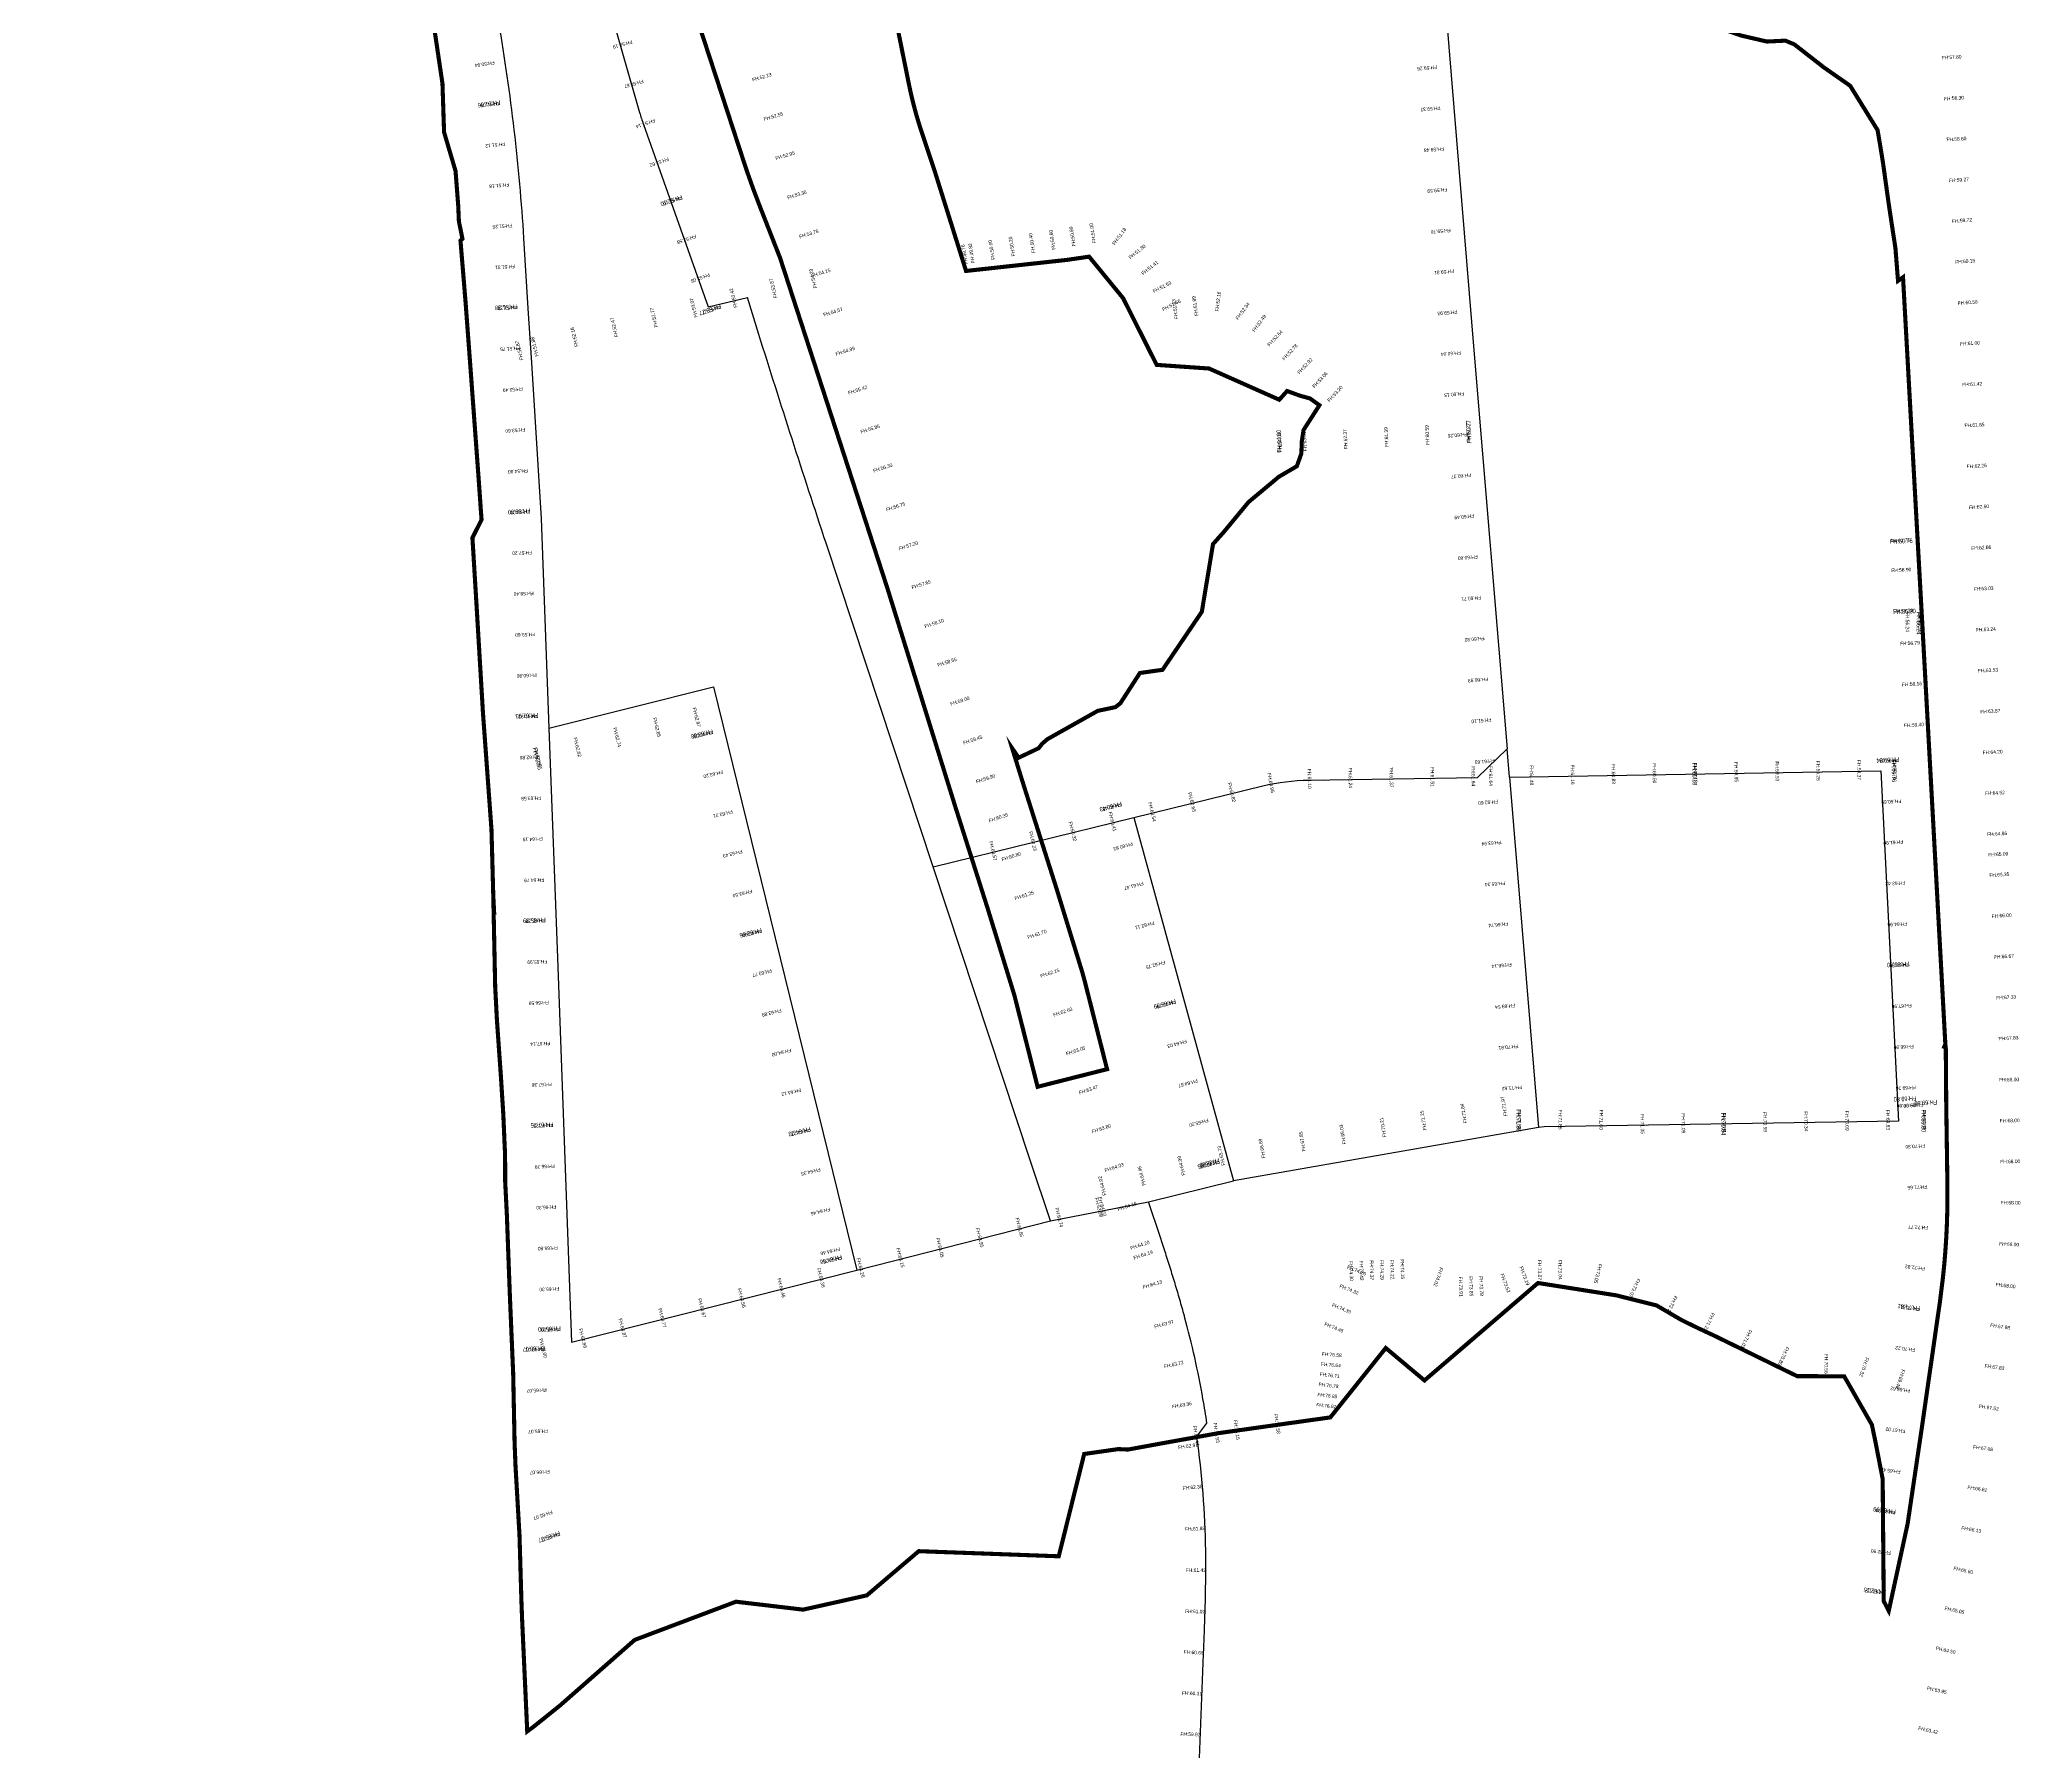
# Model space of a CAD drawing. Header units: millimetres. Extents: x 227572 to 269266, y 328772 to 433188.
# Drawn here: x 237642 to 238610, y 431159 to 431996 of the extents above; entities that cross this region are included whole.
import ezdxf
from ezdxf.enums import TextEntityAlignment as Align

# ---------------------------------------------------------------- set-up
doc = ezdxf.new("R2010")
doc.units = ezdxf.units.MM
doc.linetypes.add('PHANTOM2', pattern=[1.25, 0.625, -0.125, 0.125, -0.125, 0.125, -0.125])
for name, color, linetype in [('+++New_지구계(1안)', 1, 'Continuous'), ('L_diameter', 3, 'Continuous'), ('L_FH', 5, 'Continuous'), ('L_Junction', 1, 'Continuous'), ('L_pipeline', 4, 'Continuous'), ('L_Pipes', 2, 'Continuous'), ('도로체인계획고', 6, 'Continuous')]:
    doc.layers.add(name, color=color, linetype=linetype)
doc.styles.get("Standard").update_dxf_attribs({"font": 'arial.ttf'})

msp = doc.modelspace()

# ---------------------------------------------------------------- linework, layer by layer
at = {"layer": '+++New_지구계(1안)', "color": 1, "linetype": 'PHANTOM2', "ltscale": 40, "const_width": 2, "flags": 128}
for points in [[(237830.7, 432053.68), (237828.11, 432063.92), (237824.36, 432073.08), (237821.98, 432078.87), (237817.45, 432089.93), (237817.17, 432090.6), (237814.61, 432099.3), (237805.51, 432117.13), (237796.76, 432135.51), (237786.42, 432154.21), (237762.48, 432191.02), (237736.63, 432225.02), (237728.99, 432233.96), (237703.07, 432261.19), (237676.92, 432279.39), (237647.28, 432291.84), (237643.48, 432293.74), (237650.81, 432327.51), (237651.86, 432330.53), (237658.08, 432348.52), (237658.99, 432351.14), (237682.11, 432343.01), (237685.56, 432341.65), (237713.84, 432329.67), (237716.66, 432328.47), (237738.66, 432319.13), (237781.52, 432300.92), (237792.14, 432296.65), (237823.76, 432283.94), (237825.72, 432283.15), (237859.85, 432272.9), (237877.43, 432267.61), (237896.83, 432263.64), (237900.33, 432262.92), (237905.42, 432261.88), (237918.68, 432259.17), (237921.81, 432258.53), (237939.94, 432254.81), (237950.22, 432252.71), (237953.36, 432252.07), (237954.57, 432251.82), (237962.18, 432256.14), (237962.18, 432256.14), (237966.49, 432258.59), (237976.62, 432264.34), (237976.62, 432264.34), (237985.62, 432269.45), (237992.05, 432268.14), (237995.3, 432267.47), (238002.47, 432266), (238005.52, 432265.38), (238020.28, 432262.36), (238020.29, 432262.36), (238021.37, 432262.13), (238022.92, 432267.04), (238024.22, 432271.15), (238031.49, 432292.31), (238031.61, 432292.68), (238034.14, 432300.56), (238035.81, 432306.72), (238037.12, 432311.55), (238040.58, 432325.97), (238043.38, 432337.64), (238043.82, 432339.48), (238049, 432366.13), (238055.05, 432397.26), (238058.39, 432414.43), (238058.95, 432417.31), (238061.72, 432431.58), (238061.72, 432431.57), (238063.75, 432442.03), (238070.55, 432477.45), (238077.33, 432512.78), (238081.88, 432536.49), (238092.02, 432589.32), (238097.33, 432588.57), (238115.98, 432585.43), (238144.81, 432581.2), (238167.15, 432576.67), (238185.56, 432572.95), (238187.83, 432572.49), (238204.27, 432569.16), (238225.42, 432564.88), (238237.14, 432572.34), (238237.85, 432575.28), (238243.26, 432593.47), (238243.69, 432595.36), (238252.43, 432634.32), (238257.79, 432658.18), (238262.22, 432673.18), (238262.83, 432675.25), (238264.43, 432695.42), (238265.56, 432704.66), (238268.57, 432718.93), (238267.94, 432727.81), (238267.89, 432731.15), (238267.79, 432737.09), (238270.07, 432757), (238273.88, 432783.91), (238274.35, 432787.98), (238275.01, 432793.63), (238275.98, 432798.47), (238281.48, 432817.39), (238281.48, 432817.39), (238281.48, 432817.39), (238286.39, 432833.31), (238287.86, 432838.56), (238299.06, 432878.58), (238302.68, 432892.17), (238302.8, 432898.73), (238297.02, 432906.07), (238283.43, 432925.89), (238275.05, 432941.21), (238272.54, 432950.29), (238271.11, 432956.83), (238259.4, 432975.01), (238255.43, 432984.54), (238256.73, 432990.3), (238253.37, 432995.06), (238250.41, 432991.06), (238245.16, 432988.03), (238241.74, 432985.07), (238235.39, 432981.8), (238236.62, 432978.87), (238233.02, 432976.17), (238226.75, 432970.39), (238220.85, 432964.7), (238217.51, 432959.47), (238211.8, 432954.35), (238196.13, 432935.54), (238187.99, 432924.06), (238185.6, 432920.69), (238179.62, 432916.05), (238175.29, 432912.29), (238171.27, 432907.88), (238158.34, 432901.83), (238151.59, 432896.6), (238151.44, 432896.46), (238157.82, 432935.33), (238159.39, 432944.88), (238162.5, 432963.88), (238163.32, 432968.87), (238163.32, 432968.87), (238180.35, 433072.61), (238180.49, 433073.65), (238181.41, 433072.82), (238191.77, 433070.68), (238203.41, 433068.28), (238208.68, 433067.19), (238232.6, 433063.28), (238241.85, 433061.77), (238258.11, 433059.24), (238263.1, 433058.46), (238264.34, 433058.79), (238268.12, 433059.8), (238275.13, 433061.68), (238288.01, 433054.93), (238290.11, 433053.29), (238299.47, 433045.98), (238329.65, 433008.67), (238343.87, 432986.43), (238355.52, 432971.2), (238371.4, 432940.88), (238387.79, 432897.43), (238391.54, 432887.51), (238391.54, 432887.51), (238392.91, 432883.87), (238394.87, 432878.66), (238398.45, 432869.85), (238398.99, 432869.08), (238420.71, 432837.94), (238444.42, 432821.37), (238463.28, 432813.68), (238480.85, 432807.02), (238483.78, 432806.21), (238483.83, 432805.77), (238484.79, 432805.37), (238490.12, 432803.9), (238493.87, 432802.88), (238500.24, 432705.44), (238505.97, 432617.55), (238506.06, 432616.22), (238506.51, 432609.33), (238506.65, 432607.2), (238506.65, 432607.2), (238507.04, 432601.22), (238508.3, 432581.89), (238509.43, 432564.6), (238509.43, 432564.6), (238509.64, 432561.47), (238510.94, 432541.49), (238510.94, 432541.49), (238511.05, 432539.85), (238511.36, 432534.98), (238508.41, 432534.81), (238507.16, 432519.88), (238507.62, 432508.72), (238508.29, 432497.82), (238509.72, 432483.69), (238510.08, 432480.16), (238508.39, 432461.8), (238510.13, 432433.57), (238510.94, 432418.65), (238512.88, 432403.63), (238512.23, 432398.76), (238510.34, 432383.75), (238506.68, 432381.06), (238507.63, 432378.03), (238508.33, 432375.14), (238506.5, 432367.78), (238506.04, 432365.92), (238499.41, 432347.98), (238495.32, 432341.35), (238493.45, 432338.23), (238480.29, 432316.3), (238478.6, 432313.48), (238475.63, 432310.14), (238475.62, 432310.13), (238461.65, 432294.83), (238445.39, 432281.14), (238444.81, 432280.66), (238429.28, 432267.07), (238427.99, 432259.33), (238427.87, 432251.83), (238427.42, 432222.21), (238433.69, 432215.73), (238442.37, 432206.38), (238428.46, 432184.76), (238433.08, 432155.2), (238437.81, 432141.77), (238435.67, 432121.18), (238442.54, 432102.86), (238444.27, 432100.54), (238446.22, 432094.86), (238439.58, 432078.63), (238431.73, 432056.12), (238432.34, 432046.85), (238436.51, 432040.26), (238453.51, 432036.51), (238454.99, 432033.83), (238431.12, 432027.01), (238432.19, 432018.15), (238434.13, 432015.73), (238438.19, 432014.75), (238447.29, 432010.42), (238458.54, 432002.3), (238464.84, 432000.5), (238473.43, 431997.49), (238486.01, 431994.56), (238495.07, 431994.99), (238499.43, 431993.18), (238513.9, 431981.89), (238526.7, 431972.96), (238540.09, 431951.32), (238541.43, 431943.48), (238542.77, 431935.16), (238545.56, 431915.11), (238547.24, 431903.97), (238548.82, 431893.64), (238550.09, 431877.64), (238552.53, 431879.39), (238552.72, 431875.95), (238554.32, 431847.17), (238555.66, 431822.94), (238561.51, 431717.83), (238562.69, 431696.59), (238565.51, 431645.08), (238567.17, 431614.87), (238568.52, 431590.24), (238569.04, 431580.76), (238570.43, 431555.29), (238570.88, 431547.17), (238571.03, 431544.43), (238572.07, 431525.4), (238572.19, 431523.2), (238573.2, 431504.71), (238572.69, 431503.52), (238573.41, 431503.37), (238573.63, 431475.86), (238574.03, 431448.27), (238574.2, 431436.43), (238574.22, 431431.74), (238574.23, 431429.89), (238574.15, 431423.34), (238573.96, 431416.8), (238573.65, 431410.26), (238573.22, 431403.73), (238572.68, 431397.21), (238572.03, 431390.7), (238570.57, 431379.01), (238566.35, 431349.62), (238561.62, 431316.69), (238561.62, 431316.69), (238554.78, 431270.44), (238545.56, 431227.89), (238543.11, 431232.63), (238543.05, 431239.34), (238543.04, 431240), (238543, 431244.93), (238542.88, 431258.4), (238542.8, 431267.05), (238542.6, 431292.24), (238539.12, 431310.14), (238537.32, 431318.8), (238535.43, 431322.1), (238523.78, 431342.48), (238522.56, 431342.48), (238516.21, 431342.5), (238500.81, 431342.54), (238462.83, 431361.09), (238460.38, 431362.29), (238457.1, 431363.82), (238457.1, 431363.82), (238452.02, 431366.2), (238444.39, 431369.92), (238436.8, 431374.36), (238432.13, 431377.09), (238412.58, 431382), (238374.25, 431388.05), (238368.15, 431382.82), (238368.15, 431382.82), (238318.78, 431340.45), (238299.87, 431356.29), (238292.84, 431347.49), (238272.8, 431322.4), (238218.31, 431314.72), (238218.3, 431314.72), (238218.3, 431314.72), (238204.9, 431312.31), (238190.64, 431309.74), (238180.21, 431307.83), (238176.13, 431307.09), (238173.91, 431306.68), (238169.31, 431306.91), (238154.92, 431304.86), (238152.56, 431304.52), (238140.13, 431254.54), (238093.37, 431256.25), (238084.73, 431256.56), (238071.76, 431257.04), (238046.39, 431235.45), (238033.03, 431232.45), (238030.82, 431231.96), (238029.86, 431231.74), (238015.26, 431228.47), (237982.47, 431232.35), (237933.02, 431213.7), (237905.36, 431189.41), (237901.96, 431186.42), (237896.6, 431181.71), (237884.05, 431171.62), (237881.78, 431169.92), (237880.51, 431168.96), (237880.25, 431174.85), (237880.25, 431174.85), (237877.99, 431224.26), (237877.73, 431231.36), (237877.67, 431232.93), (237876.74, 431264.77), (237874.78, 431298.82), (237874.64, 431302.44), (237874.34, 431310.02), (237873.65, 431343.87), (237873.11, 431356.49), (237873.11, 431356.49), (237872, 431382.85), (237871.66, 431391.88), (237871.06, 431408.08), (237870.81, 431414.82), (237870.59, 431420.79), (237869.75, 431437.55), (237869.75, 431437.55), (237869.7, 431451.02), (237869.5, 431454.84), (237869.34, 431458.66), (237868.95, 431467.66), (237868.86, 431469.87), (237868.67, 431472.92), (237867.7, 431488.3), (237866.33, 431507.75), (237865.7, 431516.7), (237865.1, 431528.3), (237864.86, 431532.85), (237864.03, 431572.68), (237864.18, 431572.38), (237863.93, 431577.3), (237863.05, 431609.63), (237858.9, 431666.47), (237855.6, 431721.74), (237853.75, 431752.12), (237855.03, 431754.66), (237858.21, 431760.96), (237857.63, 431768.63), (237857.66, 431768.66), (237856.68, 431782.33), (237853.37, 431827.27), (237853.37, 431827.27), (237853.22, 431829.34), (237851.66, 431850.27), (237851.26, 431855.65), (237850.35, 431867.83), (237847.91, 431897.35), (237848.85, 431898.21), (237847.64, 431904.25), (237847.14, 431906.72), (237846.81, 431914.29), (237845.5, 431931.31), (237839.9, 431950.26), (237839.11, 431974.09), (237834.94, 432002.14), (237831.07, 432027.5), (237830.96, 432035.07), (237830.96, 432035.07), (237830.7, 432053.68)], [(238220.71, 431754.89), (238232.86, 431769.58), (238247.59, 431781.89), (238256.43, 431787.08), (238258.65, 431793.28), (238258.85, 431799.1), (238259.71, 431804.78), (238267.47, 431816.89), (238262.81, 431820.22), (238257.93, 431821.55), (238251.68, 431823.83), (238247.86, 431819.57), (238213.53, 431834.82), (238187.97, 431836.6), (238171.57, 431869.19), (238159.99, 431883.34), (238154.97, 431889.47), (238144.18, 431887.89), (238125.1, 431885.8), (238104.31, 431883.52), (238094.85, 431882.48), (238091.96, 431891.7), (238087.17, 431906.97), (238079.6, 431931.09), (238073.25, 431950.14), (238073.05, 431950.75), (238072.79, 431951.52), (238072.49, 431952.47), (238072.18, 431953.42), (238071.89, 431954.38), (238071.59, 431955.34), (238071.31, 431956.29), (238071.02, 431957.25), (238070.74, 431958.21), (238070.47, 431959.17), (238070.2, 431960.14), (238069.94, 431961.1), (238069.68, 431962.07), (238069.43, 431963.04), (238069.18, 431964), (238068.93, 431964.97), (238068.69, 431965.94), (238068.46, 431966.92), (238068.23, 431967.89), (238068, 431968.86), (238067.78, 431969.84), (238067.57, 431970.82), (238067.35, 431971.79), (238067.15, 431972.77), (238066.95, 431973.75), (238062.93, 431993.64), (238056.18, 432026.98), (238055.96, 432028.07), (238055.77, 432029.05), (238055.58, 432030.03), (238055.4, 432031.02), (238055.23, 432032), (238055.06, 432032.99), (238054.89, 432033.97), (238054.73, 432034.96), (238054.58, 432035.95), (238054.42, 432036.94), (238054.28, 432037.93), (238054.14, 432038.92), (238054, 432039.91), (238053.87, 432040.9), (238053.74, 432041.89), (238053.62, 432042.88), (238053.62, 432042.88), (238053.4, 432044.73), (238052.87, 432050.05), (238052.47, 432056.04), (238052.23, 432062.15), (238050.92, 432077.45), (238050.36, 432084.01), (238049.13, 432093.61), (238047.46, 432106.71), (238044.45, 432130.24), (238044.45, 432130.24), (238044.45, 432130.24), (238041.93, 432149.92), (238041.13, 432156.14), (238041.36, 432160.11), (238041.97, 432162.55), (238049.79, 432190.82), (238039.94, 432192.72), (238032.82, 432202.39), (238018.76, 432201.05), (238003.13, 432199.82), (238006.11, 432210.01), (237971.34, 432215.81), (237969.44, 432209.32), (237959.74, 432225.2), (237936.79, 432229.5), (237934.34, 432209.79), (237931.57, 432187.55), (237930.85, 432184.23), (237929.32, 432180.44), (237927.25, 432177.01), (237924.66, 432173.95), (237922.16, 432171.82), (237910.54, 432163.74), (237932.96, 432133.34), (237940.36, 432132.5), (237950.03, 432132.13), (237949.49, 432127.8), (237948.98, 432123.16), (237948.56, 432118.51), (237948.22, 432113.85), (237947.96, 432109.19), (237947.78, 432104.53), (237947.68, 432099.86), (237947.67, 432095.19), (237947.74, 432090.52), (237947.88, 432085.85), (237948.11, 432081.19), (237948.42, 432076.53), (237948.81, 432071.88), (237949.29, 432067.23), (237949.84, 432062.6), (237950.47, 432057.97), (237951.19, 432053.36), (237951.98, 432048.76), (237952.86, 432044.18), (237953.82, 432039.6), (237954.85, 432035.05), (237955.97, 432030.52), (237957.16, 432026.01), (237958.46, 432021.4), (237960.82, 432013.78), (237965.28, 432000.13), (237973.16, 431976.05), (237986.18, 431936.23), (237988.45, 431929.46), (237990.91, 431922.55), (237994.27, 431913.7), (238004, 431888.91), (238008.34, 431875.57), (238013.27, 431860.37), (238056.4, 431727.6), (238068.33, 431689.23), (238069.52, 431685.38), (238071.23, 431679.87), (238089.53, 431620.98), (238105.43, 431571), (238118.33, 431529.12), (238118.93, 431526.82), (238124.02, 431506.73), (238129.81, 431483.91), (238136.19, 431485.53), (238154.64, 431490.21), (238159.27, 431491.38), (238163.74, 431492.51), (238152.85, 431535.42), (238151.84, 431539.17), (238151.25, 431541.13), (238138.83, 431581.45), (238124.78, 431625.63), (238122.92, 431631.48), (238117.4, 431649.24), (238117.37, 431649.34), (238119.96, 431645.5), (238120.47, 431644.64), (238130.28, 431649.31), (238130.54, 431649.63), (238132.14, 431651.62), (238134.64, 431653.76), (238139.51, 431656.5), (238159.19, 431667.57), (238167.79, 431669.38), (238170.23, 431671.27), (238179.78, 431686.07), (238190.83, 431687.62), (238210.03, 431715.98), (238215.49, 431749.05), (238220.71, 431754.89)]]:
    msp.add_lwpolyline(points, dxfattribs=at)
at = {"layer": 'L_pipeline'}
for points in [[(238326.86, 432037.58), (238343.11, 431841.89), (238359.14, 431649.02)], [(237968.9, 431864.88), (237988.04, 431869.57)], [(237891.09, 431659.1), (237971.57, 431679.29), (237994.67, 431585.14), (238041.47, 431394.39)], [(237891.09, 431659.1), (237895.23, 431546.84), (237902.15, 431359.07)], [(238360.28, 431635.22), (238359.14, 431649.02)], [(238360.28, 431635.22), (238541.65, 431638.2)], [(238360.28, 431635.22), (238374.5, 431464.07)], [(238541.65, 431638.2), (238550.34, 431467.14)], [(238078.8, 431591.37), (238176.89, 431615.44)], [(238176.89, 431615.44), (238225.5, 431437.98)], [(238136.04, 431418.37), (238126.36, 431447.63), (238078.8, 431591.37)], [(238550.34, 431467.14), (238377.22, 431464.4), (238374.5, 431464.07)], [(238374.5, 431464.07), (238225.5, 431437.98)], [(238184.05, 431427.68), (238225.5, 431437.98)], [(238136.04, 431418.37), (238184.05, 431427.68)], [(238041.47, 431394.39), (238136.04, 431418.37)], [(237902.15, 431359.07), (238041.47, 431394.39)]]:
    msp.add_lwpolyline(points, dxfattribs=at)
for points in [[(237919.1, 432016.84), (237935.43, 431959.84, 0.015843), (237937.26, 431954.11), (237968.9, 431864.88)], [(237866.45, 432003.88, -0.027015), (237878.73, 431898.48), (237880.88, 431864.19), (237882.55, 431837.55), (237887.31, 431761.54), (237891.09, 431659.1)], [(238078.8, 431591.37), (238026.48, 431749.49, -0.004099), (237993.67, 431851.43), (237988.04, 431869.57)], [(238176.89, 431615.44), (238239.87, 431630.89, -0.056262), (238262.34, 431633.79), (238344.61, 431635.09), (238359.14, 431649.02)], [(238207.72, 431126.27), (238210.87, 431206.76), (238210.91, 431207.76), (238210.95, 431208.76), (238210.99, 431209.76), (238211.03, 431210.76), (238211.06, 431211.77), (238211.1, 431212.77), (238211.14, 431213.77), (238211.18, 431214.77), (238211.22, 431215.77), (238211.25, 431216.78), (238211.29, 431217.78), (238211.33, 431218.79), (238211.36, 431219.79), (238211.4, 431220.8), (238211.43, 431221.8), (238211.47, 431222.81), (238211.5, 431223.82), (238211.53, 431224.83), (238211.57, 431225.83), (238211.6, 431226.84), (238211.63, 431227.85), (238211.66, 431228.86), (238211.68, 431229.88), (238211.71, 431230.89), (238211.74, 431231.9), (238211.76, 431232.91), (238211.79, 431233.92), (238211.81, 431234.94), (238211.83, 431235.95), (238211.85, 431236.96), (238211.87, 431237.98), (238211.89, 431238.99), (238211.9, 431240.01), (238211.92, 431241.02), (238211.93, 431242.04), (238211.94, 431243.06), (238211.95, 431244.07), (238211.96, 431245.09), (238211.96, 431246.11), (238211.97, 431247.13), (238211.97, 431248.15), (238211.97, 431249.17), (238211.97, 431250.19), (238211.97, 431251.21), (238211.96, 431252.23), (238211.96, 431253.25), (238211.95, 431254.27), (238211.94, 431255.3), (238211.92, 431256.32), (238211.91, 431257.34, 0.030322), (238207.61, 431313), (238212.55, 431319.51, 0.006459), (238210.59, 431331.4, 0.02207), (238201.61, 431371.57), (238201.51, 431371.97), (238201.23, 431372.97), (238200.96, 431373.96), (238200.68, 431374.96), (238200.41, 431375.96), (238200.13, 431376.95), (238199.84, 431377.95), (238199.56, 431378.94), (238199.28, 431379.93), (238198.99, 431380.92), (238198.7, 431381.91), (238198.41, 431382.89), (238198.12, 431383.88), (238197.83, 431384.86), (238197.53, 431385.85), (238197.24, 431386.83), (238196.94, 431387.81), (238196.64, 431388.79), (238196.34, 431389.77), (238196.04, 431390.75), (238195.74, 431391.72), (238195.44, 431392.7), (238195.14, 431393.67), (238194.83, 431394.65), (238194.53, 431395.62), (238194.22, 431396.59), (238193.91, 431397.56), (238193.6, 431398.53), (238193.3, 431399.49), (238192.99, 431400.46), (238192.68, 431401.42), (238192.37, 431402.39), (238192.06, 431403.35), (238191.74, 431404.32), (238191.43, 431405.28), (238191.12, 431406.24), (238190.81, 431407.2), (238189.62, 431410.83), (238184.05, 431427.68)]]:
    msp.add_lwpolyline(points, format="xyb", dxfattribs=at)

# ---------------------------------------------------------------- texts
at = {"layer": 'L_diameter'}
for s, rotation, p in [('150', 288.1473, (237942.17, 431940.27)), ('150', 13.78612, (237978.47, 431867.23)), ('200', 274.74881, (238343, 431843.3)), ('200', 274.08691, (237882.91, 431831.84)), ('150', 108.06825, (238032.83, 431730.28)), ('100', 94.74881, (238359.71, 431642.12)), ('200', 10.43948, (238269.77, 431633.91)), ('100', 0.94245, (238450.97, 431636.71)), ('200', 13.78833, (238127.84, 431603.4)), ('150', 299.60129, (237996.63, 431577.13)), ('100', 272.90815, (238546, 431552.67)), ('100', 274.74881, (238367.39, 431549.64)), ('200', 285.31827, (238201.19, 431526.71)), ('200', 272.11237, (237896.62, 431509.09)), ('150', 108.30872, (238107.42, 431504.87)), ('100', 181.00148, (238462.41, 431465.75)), ('150', 189.9287, (238300, 431451.03)), ('300', 13.96146, (238204.77, 431432.83)), ('300', 10.97013, (238160.04, 431423.03)), ('200', 14.2282, (238088.76, 431406.38)), ('200', 14.2282, (237971.81, 431376.73))]:
    msp.add_text(s, height=0.1, rotation=rotation, dxfattribs=at).set_placement(p, align=Align.TOP_LEFT)
at = {"layer": 'L_FH'}
for s, p in [('53.07', (237968.9, 431864.88)), ('53.42', (237988.04, 431869.57)), ('62.55', (237891.09, 431659.1)), ('61.63', (238359.14, 431649.02)), ('62.60', (238360.28, 431635.22)), ('59.76', (238541.65, 431638.2)), ('60.83', (238176.89, 431615.44)), ('60.57', (238078.8, 431591.37)), ('69.83', (238550.34, 431467.14)), ('71.85', (238374.5, 431464.07)), ('65.73', (238225.5, 431437.98)), ('64.45', (238184.05, 431427.68)), ('63.74', (238136.04, 431418.37)), ('64.26', (238041.47, 431394.39)), ('64.98', (237902.15, 431359.07))]:
    msp.add_text(s, height=0.1, dxfattribs=at).set_placement(p, align=Align.TOP_LEFT)
at = {"layer": 'L_Junction'}
for s, p in [('J32', (237968.9, 431864.88)), ('J65', (237988.04, 431869.57)), ('J40', (237891.09, 431659.1)), ('J54', (238359.14, 431649.02)), ('J53', (238360.28, 431635.22)), ('J46', (238541.65, 431638.2)), ('J49', (238176.89, 431615.44)), ('J66', (238078.8, 431591.37)), ('J47', (238550.34, 431467.14)), ('J52', (238374.5, 431464.07)), ('J48', (238225.5, 431437.98)), ('J67', (238184.05, 431427.68)), ('J64', (238136.04, 431418.37)), ('J39', (238041.47, 431394.39)), ('J36', (237902.15, 431359.07))]:
    msp.add_text(s, height=0.1, dxfattribs=at).set_placement(p)
at = {"layer": 'L_Pipes'}
for s, rotation, p in [('P067', 288.1473, (237942.17, 431940.27)), ('P066', 13.78612, (237978.47, 431867.23)), ('P091', 274.74881, (238343, 431843.3)), ('P070', 274.08691, (237882.91, 431831.84)), ('P101', 108.06825, (238032.83, 431730.28)), ('P086', 94.74881, (238359.71, 431642.12)), ('P085', 10.43948, (238269.77, 431633.91)), ('P082', 0.94245, (238450.97, 431636.71)), ('P072', 13.78833, (238127.84, 431603.4)), ('P078', 299.60129, (237996.63, 431577.13)), ('P016', 272.90815, (238546, 431552.67)), ('P090', 274.74881, (238367.39, 431549.64)), ('P074', 285.31827, (238201.19, 431526.71)), ('P071', 272.11237, (237896.62, 431509.09)), ('P100', 108.30872, (238107.42, 431504.87)), ('P083', 181.00148, (238462.41, 431465.75)), ('P084', 189.9287, (238300, 431451.03)), ('P045', 13.96146, (238204.77, 431432.83)), ('P062', 10.97013, (238160.04, 431423.03)), ('P061', 14.2282, (238088.76, 431406.38)), ('P060', 14.2282, (237971.81, 431376.73))]:
    msp.add_text(s, height=0.1, rotation=rotation, dxfattribs=at).set_placement(p)
at = {"layer": '도로체인계획고'}
for s, rotation, p in [('FH:50.19', 195.89484, (237931.58, 431995.27)), ('FH:57.80', 3.46372, (238571.39, 431985.74)), ('FH:50.94', 188.47244, (237864.47, 431985.12)), ('FH:52.13', 16.30422, (237990.66, 431974.98)), ('FH:59.26', 184.74881, (238324.88, 431982.9)), ('FH:50.67', 195.89484, (237937.05, 431976.03)), ('FH:58.30', 3.46372, (238572.59, 431965.77)), ('FH:51.06', 187.3271, (237867.26, 431965.29)), ('FH:52.55', 16.48052, (237996.31, 431955.8)), ('FH:59.37', 184.74881, (238326.53, 431962.97)), ('FH:51.14', 199.52551, (237942.64, 431956.9)), ('FH:51.12', 186.18176, (237869.66, 431945.42)), ('FH:52.95', 16.65681, (238002.02, 431936.64)), ('FH:59.48', 184.74881, (238328.19, 431943.04)), ('FH:58.80', 3.46372, (238573.8, 431945.81)), ('FH:51.62', 199.52551, (237949.32, 431938.05)), ('FH:51.18', 185.03641, (237871.65, 431925.5)), ('FH:53.35', 16.83311, (238007.78, 431917.49)), ('FH:59.59', 184.74881, (238329.84, 431923.11)), ('FH:59.27', 3.46372, (238575.01, 431925.84)), ('FH:52.10', 199.52551, (237956, 431919.2)), ('FH:51.25', 183.89107, (237873.25, 431905.54)), ('FH:52.58', 199.52551, (237962.69, 431900.35)), ('FH:53.75', 17.0094, (238013.61, 431898.36)), ('FH:59.70', 184.74881, (238331.5, 431903.18)), ('FH:59.72', 4.44297, (238576.54, 431905.92)), ('FH:51.31', 183.5853, (237874.53, 431885.58)), ('FH:53.05', 199.52551, (237969.37, 431881.5)), ('FH:54.29', 103.78612, (238022.07, 431874.24)), ('FH:54.15', 17.1857, (238019.5, 431879.25)), ('FH:59.81', 184.74881, (238333.16, 431883.25)), ('FH:60.15', 4.44297, (238578.09, 431885.98)), ('FH:53.42', 103.78612, (237983.22, 431864.71)), ('FH:53.87', 103.78612, (238002.65, 431869.48)), ('FH:51.38', 183.5853, (237875.78, 431865.61)), ('FH:52.77', 103.78612, (237944.37, 431855.18)), ('FH:53.07', 103.78612, (237963.8, 431859.94)), ('FH:53.27', 199.52551, (237974.91, 431865.89)), ('FH:54.57', 17.36199, (238025.44, 431860.16)), ('FH:59.93', 184.74881, (238334.81, 431863.31)), ('FH:60.58', 3.17271, (238579.27, 431865.99)), ('FH:52.18', 103.78612, (237905.53, 431845.65)), ('FH:52.47', 103.78612, (237924.95, 431850.41)), ('FH:51.75', 183.5853, (237877.03, 431845.65)), ('FH:51.87', 103.78612, (237878.63, 431839.05)), ('FH:51.88', 103.78612, (237886.1, 431840.88)), ('FH:54.99', 17.53829, (238031.44, 431841.08)), ('FH:60.04', 184.74881, (238336.47, 431843.38)), ('FH:61.00', 3.17271, (238580.38, 431846.03)), ('FH:52.49', 183.5853, (237878.28, 431825.69)), ('FH:55.42', 17.71458, (238037.5, 431822.02)), ('FH:60.15', 184.74881, (238338.12, 431823.45)), ('FH:61.42', 3.17271, (238581.49, 431826.06)), ('FH:53.60', 183.5853, (237879.53, 431805.73)), ('FH:55.85', 17.89088, (238043.62, 431802.99)), ('FH:64.00', 92.90815, (238249.19, 431793.8)), ('FH:63.39', 92.90815, (238261.31, 431794.42)), ('FH:62.37', 92.90815, (238281.29, 431795.43)), ('FH:61.39', 92.90815, (238301.26, 431796.45)), ('FH:60.59', 92.90815, (238321.23, 431797.46)), ('FH:60.26', 184.74881, (238339.78, 431803.52)), ('FH:60.27', 92.90815, (238341.21, 431798.48)), ('FH:61.85', 3.17271, (238582.59, 431806.09)), ('FH:54.80', 183.5853, (237880.78, 431785.77)), ('FH:56.30', 18.06717, (238049.8, 431783.97)), ('FH:62.26', 3.17271, (238583.7, 431786.12)), ('FH:60.37', 184.74881, (238341.43, 431783.59)), ('FH:56.00', 183.5853, (237882.03, 431765.81)), ('FH:56.75', 18.24347, (238056.04, 431764.97)), ('FH:62.60', 3.17271, (238584.81, 431766.15)), ('FH:60.49', 184.74881, (238343.09, 431763.66)), ('FH:57.20', 182.11237, (237882.89, 431745.8)), ('FH:57.20', 18.30947, (238062.32, 431745.98)), ('FH:60.76', 2.54433, (238546.2, 431749.73)), ('FH:62.86', 3.17271, (238585.91, 431746.18)), ('FH:60.60', 184.74881, (238344.75, 431743.73)), ('FH:58.90', 2.54433, (238546.84, 431735.39)), ('FH:58.40', 182.11237, (237883.62, 431725.82)), ('FH:57.65', 18.30947, (238068.6, 431726.99)), ('FH:63.03', 3.17271, (238587.02, 431726.21)), ('FH:60.71', 184.74881, (238346.4, 431723.79)), ('FH:56.30', 2.54433, (238547.73, 431715.41)), ('FH:58.10', 18.30947, (238074.88, 431708.01)), ('FH:56.24', 269.99634, (238553.86, 431715.9)), ('FH:56.24', 269.99634, (238559.77, 431715.9)), ('FH:63.24', 3.17271, (238588.13, 431706.24)), ('FH:59.60', 182.11237, (237884.36, 431705.83)), ('FH:60.82', 184.74881, (238348.06, 431703.86)), ('FH:56.79', 2.90815, (238551.05, 431699.56)), ('FH:58.55', 18.30947, (238081.17, 431689.02)), ('FH:63.53', 3.17271, (238589.24, 431686.27)), ('FH:60.80', 182.11237, (237885.1, 431685.84)), ('FH:60.93', 184.74881, (238349.71, 431683.93)), ('FH:58.16', 2.90815, (238552.07, 431679.59)), ('FH:62.97', 284.0893, (237961.24, 431668.97)), ('FH:59.00', 18.30947, (238087.45, 431670.03)), ('FH:63.87', 3.17271, (238590.34, 431666.3)), ('FH:61.93', 182.11237, (237885.84, 431665.86)), ('FH:62.74', 284.0893, (237922.45, 431659.23)), ('FH:62.85', 284.0893, (237941.84, 431664.1)), ('FH:63.08', 193.78612, (237971.12, 431658.04)), ('FH:61.10', 184.74881, (238351.37, 431664)), ('FH:59.40', 2.90815, (238553.08, 431659.62)), ('FH:62.55', 284.0893, (237883.65, 431649.5)), ('FH:62.62', 284.0893, (237903.05, 431654.37)), ('FH:59.45', 18.30947, (238093.73, 431651.04)), ('FH:64.20', 3.17271, (238591.45, 431646.33)), ('FH:62.86', 182.11237, (237886.57, 431645.87)), ('FH:61.10', 270.90537, (238261.71, 431639.28)), ('FH:61.24', 270.90537, (238281.71, 431639.59)), ('FH:61.37', 270.90537, (238301.71, 431639.91)), ('FH:61.51', 270.90537, (238321.7, 431640.22)), ('FH:61.64', 270.90537, (238341.7, 431640.54)), ('FH:61.63', 184.74881, (238353.03, 431644.07)), ('FH:61.64', 270.90537, (238350.19, 431640.67)), ('FH:61.64', 270.90536, (238350.19, 431640.67)), ('FH:61.48', 270.90536, (238370.19, 431640.99)), ('FH:61.16', 270.90536, (238390.19, 431641.31)), ('FH:60.83', 270.90536, (238410.19, 431641.62)), ('FH:60.50', 270.90536, (238430.18, 431641.94)), ('FH:60.18', 270.90536, (238450.18, 431642.25)), ('FH:59.85', 270.90536, (238470.18, 431642.57)), ('FH:59.53', 270.90536, (238490.18, 431642.89)), ('FH:59.28', 270.90536, (238510.17, 431643.2)), ('FH:59.37', 270.90536, (238530.17, 431643.52)), ('FH:59.84', 182.90815, (238550.6, 431644.3)), ('FH:59.76', 270.90542, (238547.55, 431643.79)), ('FH:63.20', 193.78612, (237975.89, 431638.61)), ('FH:59.90', 18.30947, (238100.02, 431632.06)), ('FH:60.82', 283.78612, (238222.65, 431632.33)), ('FH:60.96', 280.76774, (238242.04, 431637.04)), ('FH:63.58', 182.11237, (237887.31, 431625.89)), ('FH:60.43', 195.31827, (238170.74, 431622.75)), ('FH:60.54', 283.78612, (238183.81, 431622.79)), ('FH:60.68', 283.78612, (238203.23, 431627.56)), ('FH:62.60', 184.74881, (238354.68, 431624.14)), ('FH:60.69', 182.90815, (238551.62, 431624.32)), ('FH:64.52', 3.17271, (238592.56, 431626.36)), ('FH:63.31', 193.78612, (237980.65, 431619.19)), ('FH:60.35', 18.30947, (238106.3, 431613.07)), ('FH:60.32', 283.78612, (238144.96, 431613.26)), ('FH:60.41', 283.78612, (238164.38, 431618.03)), ('FH:64.19', 182.11237, (237888.05, 431605.9)), ('FH:60.57', 283.78612, (238106.11, 431603.73)), ('FH:60.23', 283.78612, (238125.54, 431608.5)), ('FH:60.83', 195.31827, (238176.02, 431603.46)), ('FH:63.94', 184.74881, (238356.34, 431604.21)), ('FH:61.90', 182.90815, (238552.63, 431604.35)), ('FH:64.86', 3.17271, (238593.66, 431606.39)), ('FH:63.43', 193.78612, (237985.42, 431599.76)), ('FH:60.80', 18.30947, (238112.58, 431594.08)), ('FH:65.09', 3.17271, (238594.22, 431596.41)), ('FH:64.79', 182.11237, (237888.78, 431585.91)), ('FH:61.47', 195.31827, (238181.31, 431584.17)), ('FH:65.34', 184.74881, (238357.99, 431584.28)), ('FH:63.42', 182.90815, (238553.65, 431584.38)), ('FH:65.35', 3.17271, (238594.77, 431586.42)), ('FH:63.54', 193.78612, (237990.18, 431580.34)), ('FH:61.25', 18.30947, (238118.87, 431575.09)), ('FH:65.39', 182.11237, (237889.52, 431565.93)), ('FH:62.11', 195.31827, (238186.59, 431564.88)), ('FH:66.74', 184.74881, (238359.65, 431564.34)), ('FH:64.96', 182.90815, (238554.66, 431564.4)), ('FH:66.00', 3.17271, (238595.88, 431566.45)), ('FH:63.66', 193.78612, (237994.95, 431560.92)), ('FH:61.70', 18.30947, (238125.15, 431556.11)), ('FH:65.99', 182.11237, (237890.26, 431545.94)), ('FH:62.75', 195.31827, (238191.88, 431545.59)), ('FH:68.14', 184.74881, (238361.3, 431544.41)), ('FH:66.50', 182.90815, (238555.68, 431544.43)), ('FH:66.67', 3.17271, (238596.98, 431546.48)), ('FH:63.77', 193.78612, (237999.72, 431541.49)), ('FH:62.15', 18.30947, (238131.43, 431537.12)), ('FH:66.59', 182.11237, (237891, 431525.95)), ('FH:62.60', 18.30947, (238137.71, 431518.13)), ('FH:63.39', 195.31827, (238197.16, 431526.3)), ('FH:69.54', 184.74881, (238362.96, 431524.48)), ('FH:67.90', 182.90815, (238556.69, 431524.45)), ('FH:67.33', 3.17271, (238598.09, 431526.52)), ('FH:63.89', 193.78612, (238004.48, 431522.07)), ('FH:67.14', 182.11237, (237891.73, 431505.97)), ('FH:63.05', 18.30947, (238144, 431499.14)), ('FH:64.03', 195.31827, (238202.44, 431507.01)), ('FH:70.81', 184.74881, (238364.62, 431504.55)), ('FH:68.99', 182.90815, (238557.71, 431504.48)), ('FH:67.83', 3.17271, (238599.2, 431506.55)), ('FH:64.00', 193.78612, (238009.25, 431502.64)), ('FH:67.38', 182.11237, (237892.47, 431485.98)), ('FH:63.47', 18.30947, (238150.28, 431480.16)), ('FH:64.67', 195.31827, (238207.73, 431487.72)), ('FH:71.62', 184.74881, (238366.27, 431484.62)), ('FH:69.76', 182.90815, (238558.72, 431484.5)), ('FH:68.00', 0.78271, (238599.48, 431486.51)), ('FH:64.12', 193.78612, (238014.01, 431483.22)), ('FH:71.84', 99.87799, (238339.59, 431466.22)), ('FH:71.97', 99.87799, (238359.29, 431469.65)), ('FH:69.80', 182.90815, (238559.16, 431475.85)), ('FH:69.80', 182.90815, (238562.41, 431475.9)), ('FH:67.25', 182.11237, (237893.21, 431465.99)), ('FH:63.80', 18.30947, (238156.56, 431461.17)), ('FH:65.30', 195.31827, (238213.01, 431468.43)), ('FH:69.03', 99.87799, (238280.48, 431455.93)), ('FH:70.21', 99.87799, (238300.18, 431459.36)), ('FH:71.25', 99.87799, (238319.89, 431462.79)), ('FH:71.86', 269.70299, (238364.29, 431472.9)), ('FH:71.85', 269.70299, (238384.29, 431472.8)), ('FH:71.60', 269.70299, (238404.29, 431472.7)), ('FH:71.35', 270.90536, (238424.3, 431470.64)), ('FH:71.09', 270.90536, (238444.3, 431470.96)), ('FH:70.84', 270.90536, (238464.29, 431471.28)), ('FH:70.59', 270.90536, (238484.29, 431471.59)), ('FH:70.34', 270.90536, (238504.29, 431471.91)), ('FH:70.09', 270.90536, (238524.29, 431472.23)), ('FH:69.83', 270.90536, (238544.28, 431472.54)), ('FH:69.80', 270.90536, (238561.99, 431472.82)), ('FH:68.00', 0.78271, (238599.75, 431466.51)), ('FH:64.23', 193.78612, (238018.78, 431463.8)), ('FH:65.73', 102.80031, (238221.42, 431445.61)), ('FH:66.69', 99.87799, (238241.07, 431449.07)), ('FH:67.85', 99.87799, (238260.77, 431452.5)), ('FH:70.30', 182.90815, (238563.43, 431455.93)), ('FH:66.79', 182.11237, (237893.94, 431446.01)), ('FH:64.03', 18.30947, (238162.85, 431442.18)), ('FH:64.45', 104.2282, (238182.66, 431435.86)), ('FH:64.99', 104.2282, (238202.04, 431440.78)), ('FH:65.68', 195.31827, (238218.29, 431449.14)), ('FH:65.68', 195.31827, (238218.57, 431448.11)), ('FH:68.00', 0.78271, (238600.02, 431446.51)), ('FH:64.35', 193.78612, (238023.55, 431444.37)), ('FH:64.02', 104.2282, (238163.38, 431430.98)), ('FH:71.65', 182.90815, (238564.44, 431435.95)), ('FH:66.30', 182.11237, (237894.68, 431426.02)), ('FH:63.98', 284.2282, (238157.71, 431429.54)), ('FH:64.02', 284.2282, (238159.42, 431429.97)), ('FH:64.16', 18.30947, (238169.13, 431423.19)), ('FH:68.00', 359.60511, (238600.17, 431426.49)), ('FH:64.46', 193.78612, (238028.31, 431424.95)), ('FH:63.85', 284.2282, (238118.94, 431419.71)), ('FH:63.74', 284.2282, (238138.32, 431424.62)), ('FH:72.77', 177.86339, (238564.86, 431415.88)), ('FH:64.05', 284.2282, (238080.16, 431409.88)), ('FH:63.95', 284.2282, (238099.55, 431414.79)), ('FH:64.20', 18.19196, (238175.4, 431404.2)), ('FH:68.00', 356.74032, (238599.43, 431406.46)), ('FH:65.80', 182.11237, (237895.42, 431406.04)), ('FH:64.46', 193.78612, (238033.08, 431405.53)), ('FH:64.31', 193.78612, (238034.11, 431401.33)), ('FH:64.26', 284.2282, (238041.39, 431400.04)), ('FH:64.15', 284.2282, (238060.78, 431404.96)), ('FH:64.19', 18.04167, (238176.95, 431399.45)), ('FH:74.26', 338.37866, (238280.77, 431395.22)), ('FH:74.30', 271.94549, (238282.01, 431398.82)), ('FH:74.42', 271.94549, (238287.01, 431398.99)), ('FH:74.37', 271.94549, (238292.01, 431399.16)), ('FH:74.29', 271.94549, (238297.01, 431399.33)), ('FH:74.22', 271.94549, (238302, 431399.5)), ('FH:74.15', 271.94549, (238307, 431399.67)), ('FH:73.07', 270.83317, (238374.16, 431399.25)), ('FH:73.04', 270.83319, (238384.16, 431399.39)), ('FH:73.05', 255.69578, (238403.91, 431397.59)), ('FH:72.82', 173.16235, (238563.31, 431395.86)), ('FH:64.46', 284.2282, (238002.62, 431390.21)), ('FH:64.36', 284.2282, (238022, 431395.13)), ('FH:64.13', 17.19339, (238181.48, 431385.13)), ('FH:74.32', 338.37866, (238277.09, 431385.92)), ('FH:74.02', 251.13855, (238326.32, 431395.88)), ('FH:73.91', 271.94549, (238335.56, 431391.13)), ('FH:73.85', 271.94549, (238340.56, 431391.3)), ('FH:73.78', 271.94549, (238345.56, 431391.47)), ('FH:73.52', 290.72321, (238355.79, 431392.27)), ('FH:73.19', 290.72321, (238365.14, 431395.81)), ('FH:73.07', 245.08879, (238422.69, 431390.41)), ('FH:68.00', 353.87553, (238597.69, 431386.48)), ('FH:65.30', 182.11237, (237896.16, 431386.05)), ('FH:64.67', 284.2282, (237963.84, 431380.38)), ('FH:64.56', 284.2282, (237983.23, 431385.3)), ('FH:74.39', 338.37866, (238273.4, 431376.63)), ('FH:72.32', 245.48015, (238440.84, 431382.02)), ('FH:64.87', 284.2282, (237925.07, 431370.55)), ('FH:64.77', 284.2282, (237944.46, 431375.47)), ('FH:63.97', 15.17623, (238187.02, 431365.88)), ('FH:74.46', 338.37866, (238269.72, 431367.33)), ('FH:71.22', 245.48015, (238459.04, 431373.72)), ('FH:71.81', 173.16235, (238560.93, 431376)), ('FH:67.98', 351.98321, (238595.04, 431366.63)), ('FH:65.00', 284.2282, (237886.3, 431360.72)), ('FH:65.00', 182.11237, (237896.89, 431366.28)), ('FH:64.98', 284.2282, (237905.69, 431365.63)), ('FH:71.01', 245.48015, (238477.23, 431365.42)), ('FH:65.07', 182.11237, (237889.24, 431356.6)), ('FH:63.72', 12.62995, (238191.75, 431346.4)), ('FH:76.64', 354.96501, (238268.11, 431347.67)), ('FH:76.58', 354.96501, (238268.55, 431352.65)), ('FH:70.80', 245.48015, (238495.43, 431357.12)), ('FH:70.56', 269.84648, (238514.21, 431353.48)), ('FH:70.32', 251.48758, (238534.29, 431351.92)), ('FH:70.22', 173.16235, (238558.55, 431356.15)), ('FH:67.83', 351.98321, (238592.26, 431346.82)), ('FH:76.78', 353.72413, (238266.97, 431337.71)), ('FH:76.71', 353.72413, (238267.52, 431342.68)), ('FH:69.48', 251.48758, (238552, 431345.99)), ('FH:65.07', 182.11237, (237889.97, 431336.61)), ('FH:63.36', 10.08347, (238195.61, 431326.73)), ('FH:76.92', 353.72413, (238265.88, 431327.77)), ('FH:76.85', 353.72413, (238266.42, 431332.74)), ('FH:68.62', 173.16235, (238556.17, 431336.29)), ('FH:75.93', 278.32728, (238215.64, 431319.57)), ('FH:76.15', 278.32728, (238225.53, 431321.02)), ('FH:76.58', 278.32728, (238245.32, 431323.92)), ('FH:67.52', 351.98321, (238589.47, 431327.02)), ('FH:65.07', 182.11237, (237890.71, 431316.63)), ('FH:62.91', 7.53699, (238198.59, 431306.91)), ('FH:63.44', 278.32728, (238205.74, 431318.12)), ('FH:67.02', 173.16235, (238553.79, 431316.43)), ('FH:67.08', 351.98321, (238586.68, 431307.21)), ('FH:65.07', 182.11237, (237891.45, 431296.64)), ('FH:65.42', 173.16235, (238551.41, 431296.57)), ('FH:62.38', 4.99051, (238200.69, 431286.98)), ('FH:66.61', 351.98321, (238583.89, 431287.41)), ('FH:65.07', 199.70578, (237892.51, 431277.03)), ('FH:63.99', 173.16235, (238549.02, 431276.71)), ('FH:65.07', 199.70578, (237896.31, 431266.41)), ('FH:61.88', 2.44403, (238201.9, 431266.97)), ('FH:66.13', 350.51906, (238580.91, 431267.61)), ('FH:62.90', 173.16235, (238546.64, 431256.86)), ('FH:61.43', 359.98299, (238202.22, 431246.93)), ('FH:65.60', 347.65427, (238577.02, 431247.94)), ('FH:62.15', 173.16235, (238544.31, 431237.39)), ('FH:61.02', 358.36313, (238201.85, 431226.91)), ('FH:65.05', 347.59636, (238572.72, 431228.41)), ('FH:60.66', 357.76183, (238201.12, 431206.91)), ('FH:64.50', 347.59636, (238568.42, 431208.87)), ('FH:60.31', 357.75767, (238200.34, 431186.93)), ('FH:63.95', 347.59636, (238564.13, 431189.34)), ('FH:59.93', 357.75767, (238199.55, 431166.94)), ('FH:63.42', 347.59636, (238559.83, 431169.81))]:
    msp.add_text(s, height=1.7, rotation=rotation, dxfattribs=at).set_placement(p)
at = {"layer": '도로체인계획고', "color": 250, "width": 0.7}
for s, rotation, p in [('FH:51.06', 187.3271, (237867.18, 431965.89)), ('FH:52.10', 199.52551, (237955.8, 431919.76)), ('FH:51.38', 183.5853, (237875.74, 431866.21)), ('FH:53.27', 199.52551, (237974.71, 431866.46)), ('FH:60.27', 92.90815, (238341.81, 431798.51)), ('FH:64.00', 92.90815, (238249.19, 431793.8)), ('FH:56.00', 183.5853, (237882, 431766.41)), ('FH:60.76', 2.54433, (238546.23, 431749.13)), ('FH:56.30', 2.54433, (238547.76, 431714.81)), ('FH:56.24', 269.99634, (238559.17, 431715.9)), ('FH:61.93', 182.11237, (237885.81, 431666.46)), ('FH:63.08', 193.78612, (237970.98, 431658.62)), ('FH:62.55', 284.0893, (237883.07, 431649.35)), ('FH:60.18', 270.90536, (238449.58, 431642.24)), ('FH:59.84', 182.90815, (238550.57, 431644.9)), ('FH:59.76', 270.90542, (238546.95, 431643.78)), ('FH:60.43', 195.31827, (238170.58, 431623.32)), ('FH:65.39', 182.11237, (237889.5, 431566.53)), ('FH:63.66', 193.78612, (237994.81, 431561.5)), ('FH:66.50', 182.90815, (238555.65, 431545.03)), ('FH:63.39', 195.31827, (238197, 431526.88)), ('FH:69.80', 182.90815, (238558.96, 431479.38)), ('FH:69.80', 182.90815, (238569.1, 431477.47)), ('FH:67.25', 182.11237, (237893.19, 431466.59)), ('FH:71.86', 269.70299, (238363.69, 431472.91)), ('FH:70.84', 270.90536, (238463.69, 431471.27)), ('FH:69.80', 270.90536, (238561.39, 431472.81)), ('FH:64.23', 193.78612, (238018.64, 431464.38)), ('FH:65.65', 195.31827, (238218.42, 431448.69)), ('FH:64.56', 193.78612, (238033.97, 431401.91)), ('FH:71.81', 173.16235, (238561, 431376.6)), ('FH:65.00', 182.11237, (237896.86, 431366.88)), ('FH:65.07', 182.11237, (237889.22, 431357.2)), ('FH:63.99', 173.16235, (238549.1, 431277.31)), ('FH:65.07', 199.70578, (237896.11, 431266.98)), ('FH:62.15', 173.16235, (238544.38, 431237.98))]:
    msp.add_text(s, height=2.2, rotation=rotation, dxfattribs=at).set_placement(p)
at = {"layer": '도로체인계획고', "color": 250}
for s, rotation, p in [('FH:50.40', 99.41708, (238128.73, 431891.38)), ('FH:50.60', 99.41708, (238138.6, 431893.01)), ('FH:50.80', 99.41708, (238148.46, 431894.65)), ('FH:51.00', 99.41708, (238158.33, 431896.29)), ('FH:51.18', 53.97145, (238167.48, 431894.9)), ('FH:49.76', 99.41708, (238095.74, 431885.91)), ('FH:49.82', 99.41708, (238099.14, 431886.47)), ('FH:50.00', 99.41708, (238109, 431888.11)), ('FH:50.20', 99.41708, (238118.87, 431889.74)), ('FH:51.30', 38.48682, (238175.1, 431888.15)), ('FH:51.41', 38.48682, (238181.33, 431880.32)), ('FH:51.53', 27.11035, (238186.64, 431871.67)), ('FH:52.16', 83.59732, (238218.23, 431862.62)), ('FH:51.66', 27.11035, (238191.2, 431862.77)), ('FH:51.83', 98.68835, (238198.47, 431859.17)), ('FH:51.99', 98.68835, (238208.36, 431860.68)), ('FH:52.34', 53.46533, (238227.71, 431858.44)), ('FH:52.49', 53.46533, (238235.74, 431852.48)), ('FH:52.64', 47.22418, (238243.03, 431845.46)), ('FH:52.78', 47.22418, (238250.37, 431838.67)), ('FH:52.92', 47.22418, (238257.71, 431831.88)), ('FH:53.06', 47.22418, (238265.05, 431825.08)), ('FH:53.20', 47.22418, (238272.39, 431818.29))]:
    msp.add_text(s, height=1.7, rotation=rotation, dxfattribs=at).set_placement(p)

doc.saveas('drawing.dxf')
